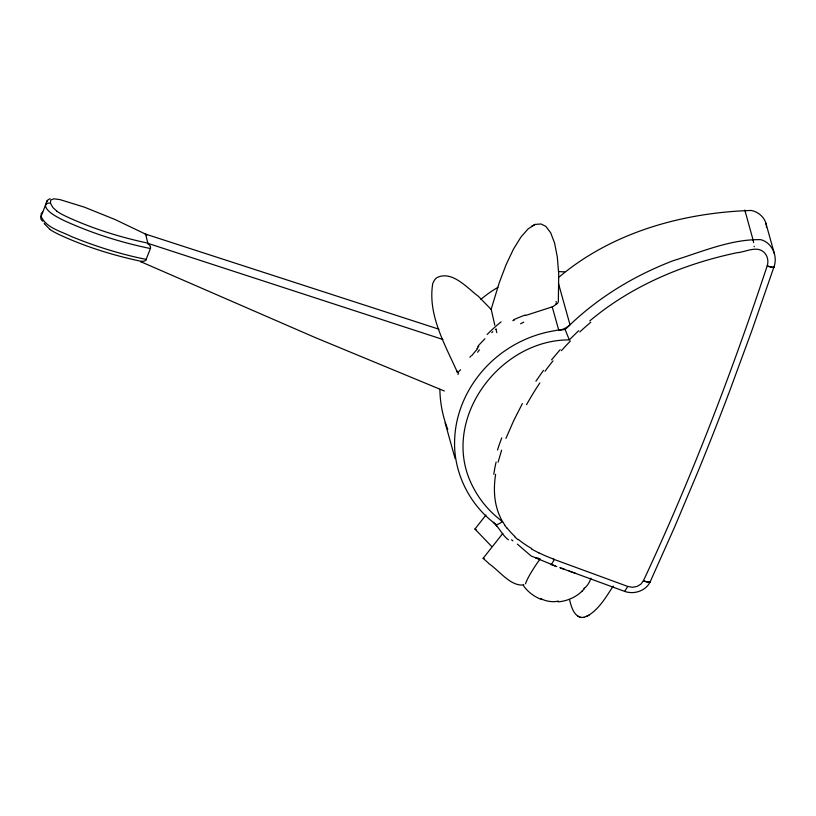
<?xml version="1.0" encoding="UTF-8"?>
<svg xmlns="http://www.w3.org/2000/svg" width="816" height="816" viewBox="0 0 816 816"><rect width="100%" height="100%" fill="white"/><g stroke="black" fill="none" stroke-linecap="round" stroke-linejoin="round"><path stroke-width="1.22" d="M491.507 546.312L474.943 529.033L485.948 515.039M495.608 474.31C494.19 483.582 493.874 493.099 495.567 502.35C496.74 508.837 498.923 515.141 502.136 520.904C502.972 522.791 497.342 517.15 496.332 516.63C493.374 514.07 490.569 511.346 487.917 508.46C482.287 502.309 477.431 495.445 473.576 488.05C437.917 422.617 498.188 339.629 569.282 339.884L578.666 330.715M498.086 462.203L501.605 450.208M558.328 302.185L558.725 274.227L557.318 256.999L554.574 243.005L550.688 232.805L545.812 226.348L540.988 223.982L535.112 224.42L528.217 228.786L520.975 237.007L513.458 249.166L506.042 264.823L499.106 283.172L491.181 309.223L494.782 325.196M569.119 571.016L624.271 591.253C633.685 594.874 645.925 591.09 650.25 581.635L674.669 526.922L698.537 470.22A433.571 55.692 -69.9 0 0 729.484 391.486L752.036 330.113L774.037 266.73C777.954 256.091 771.997 242.474 760.665 239.649C730.84 239.047 701.505 251.971 673.353 260.641C633.93 275.655 597.077 298.075 566.977 327.757C564.111 331.276 558.685 329.215 554.768 330.715C538.142 333.346 522.118 339.568 508.011 348.738C477.972 368.067 456.654 401.533 454.757 437.519C452.584 470.006 467.966 502.493 493.456 522.495C499.239 527.422 502.115 535.204 508.419 539.845M146.737 235.243A6.824 6.661 -15.6 0 0 145.258 233.998L438.906 329.195M140.944 261.895L141.617 261.426M150.389 246.401A6.824 6.661 -15.6 0 0 148.012 243.882L145.442 233.57M145.962 259.743A2.489 2.428 -15.6 0 0 146.135 259.396L150.399 248.533A2.591 2.53 -15.6 0 0 150.562 247.472L150.317 246.442M505.951 438.365L513.611 420.842L522.393 403.583M589.764 320.923C631.727 285.661 683.696 263.925 737.011 252.715C745.64 252.144 757.34 244.973 764.633 252.919C767.754 256.357 768.672 261.508 767.193 265.873C731.656 372.963 691.254 478.553 643.416 580.778L640.825 584.205L636.949 586.48L632.369 587.275L627.8 586.459L624.638 591.416M613.234 586.072C605.758 597.322 598.567 610.307 586.143 616.682M535.908 381.215L543.456 370.393M557.736 303.236L552.738 306.714L525.484 315.517M523.331 584.491A16.463 2.132 38.3 0 0 523.821 584.98C510.581 586.469 499.922 571.241 488.835 563.581A14.045 1.816 38.3 0 1 487.978 562.632L483.123 558.338L502.809 533.399M460.571 369.74L457.847 372.545A16.473 2.234 -67.5 0 1 457.46 372.31M469.904 357.245L470.863 356.031M551.545 359.866L560.153 349.687M557.991 601.861C567.12 601.137 575.984 597.22 582.491 590.753M582.114 591.141L584.623 588.509M495.506 329.429L496.291 328.919M559.337 276.859C612.296 232.213 683.002 212.609 751.159 210.457C759.196 211.936 766.52 218.902 766.499 227.399M583.858 588.407L584.511 587.887M46.553 200.971L48.736 199.369M502.442 521.628L501.391 522.332A13.117 2.57 -40.9 0 1 497.872 524.229L497.168 524.443A12.403 2.458 -41 0 1 495.618 524.239M589.03 615.233L583.573 617.396M535.112 224.42L531.634 226.185M42.758 212.078L41.29 213.445L41.065 216.413A3.958 3.856 -15.6 0 0 42.85 221.177M512.846 320.678L514.478 319.943M47.634 201.032C39.005 208.865 58.65 217.801 64.015 220.555C91.596 233.152 120.707 242.434 150.399 248.533M49.419 198.992L50.174 198.767M583.889 617.365C574.556 618.752 571.118 606.614 569.619 599.76M483.154 558.297L484.112 558.613M141.168 261.395L141.199 261.395A6.12 0.785 -69.9 0 1 140.923 261.263C112.496 255.224 84.507 246.463 58.16 234.121A24.276 4.233 21.5 0 1 49.898 229.439M538.968 559.011L531.196 556.033L517.344 544.109M474.943 528.982L476.238 529.808M146.135 259.396C120.544 254.245 95.533 246.401 71.38 236.538C60.833 231.173 46.543 228.092 41.065 216.413L45.329 205.561A3.958 3.856 -15.6 0 1 50.439 203.286L50.684 200.369A75.592 13.168 21.5 0 1 50.969 199.889L53.917 198.808L59.956 199.604L84.262 207.111L115.199 219.586L145.503 234.09A6.12 0.785 -69.9 0 0 145.279 233.968M442.864 339.466L148.196 243.443M579.35 616.927L580.156 617.202M550.871 564.468L556.767 566.6M560.306 567.875L575.627 573.424M627.8 586.459L553.268 559.113M555.329 565.957L535.214 557.726M559.929 567.65L564.519 569.333M444.322 390.997L314.792 337.385L140.974 261.803M541.651 599.566C534.521 596.914 528.187 592.192 523.678 586.061M538.805 552.911L531.461 548.995M577.646 616.009L578.442 616.488M57.1 211.364L53.03 207.682L50.439 203.286M49.98 229.459L44.666 224.023M512.887 540.835L511.561 539.815M517.966 539.662L514.559 536.642M506.848 528.136L504.563 524.912M44.503 223.747L44.197 223.207M457.429 372.371C445.108 344.811 427.564 314.915 432.725 283.662C433.612 281.398 434.836 279.062 436.886 277.654C452.146 269.963 467.548 288.364 478.421 296.351L491.303 309.57M569.282 339.884L565.182 329.613M774.527 254.174L765.887 223.217M744.804 210.049L753.209 240.404M558.46 283.407L570.017 324.809A19.768 19.655 -45.2 0 1 558.746 330.194M552.238 306.898L558.736 330.164M445.118 422.78L455.104 458.561M753.046 239.608L753.362 241.271M753.474 241.975L753.586 242.658M754.117 246.218L754.188 246.769M57.018 211.344A24.276 4.233 21.5 0 0 65.28 216.026C91.627 228.368 119.615 237.13 148.033 243.168A6.12 0.785 -69.9 0 1 148.043 243.841M146.166 259.947A4.967 4.855 -15.6 0 1 141.668 261.222M496.801 332.663A63.842 0.826 77.4 0 1 496.179 329.827M447.78 429.4A115.586 114.291 -38.9 0 1 439.885 389.303M480.889 299.36A115.586 114.291 -38.9 0 1 497.882 287.354M558.991 271.636A115.586 114.291 -38.9 0 1 564.713 271.922M493.364 522.332A19.288 16.259 8.6 0 1 497.168 526.534M554.288 559.317A14.086 1.805 -69.9 0 1 551.106 564.366M553.34 558.98A133.253 107.6 9.9 0 1 538.866 552.82M531.767 548.607A90.403 73.675 9.5 0 1 518.282 539.396M514.845 536.428A74.725 62.108 7.5 0 1 507.113 528.003M504.686 524.861A72.206 61.129 4 0 1 502.625 521.526M773.996 266.71A9.404 1.642 21.5 0 1 772.273 267.26A7.63 1.326 21.5 0 1 767.203 265.894A7.538 1.316 21.5 0 0 772.222 267.23A9.272 1.612 21.5 0 0 773.986 266.71M493.823 474.351A151.827 126.602 -27.8 0 1 496.108 462.08M497.495 450.044A204.571 155.815 -40.3 0 1 501.748 437.896M526.555 404.685A228.194 154.948 -47.2 0 1 539.835 382.928M544.996 371.26A218.912 162.221 -45.2 0 1 553.013 360.856M561.398 350.696A221.218 173.074 -44.4 0 1 570.445 340.996M579.788 331.959A231.907 190.505 -44.3 0 1 590.784 322.238M520.588 323.768A52.285 1.581 -27 0 1 523.76 322.136M513.866 319.627A53.734 14.209 -20.1 0 1 525.28 315.017M555.829 301.716A19.043 3.427 -18.7 0 1 556.308 301.706M556.92 302.705A19.043 4.151 -25.7 0 1 555.839 303.817M457.225 372.086A16.473 2.305 -66.8 0 1 457.184 371.025M457.99 374.554A32.344 2.356 -58.6 0 1 458.47 372.983M477.625 352.237A40.8 1.193 -52.5 0 1 479.41 349.891M471.73 355.674A43.585 7.711 -47.3 0 1 477.656 348.616M476.932 348.585A42.432 8.201 -47 0 1 478.727 346.565M477.758 346.382A40.3 7.395 -47.1 0 1 484.959 338.701M487.142 334.489A34.945 4.172 -46.9 0 1 501.095 321.892M492.813 331.643A29.641 1.51 -43.5 0 1 491.793 332.653M525.504 583.766A38.077 5.885 -52.8 0 1 540.151 558.909M539.131 558.94A39.005 5.049 38.3 0 1 537.938 557.889M590.927 578.207A37.893 27.948 49.5 0 1 585.245 587.571M558.307 601.015A10.965 4.009 8.9 0 1 540.937 598.567M643.416 580.788A7.538 1.316 21.5 0 0 648.434 582.134A9.425 1.642 21.5 0 0 650.219 581.614A9.404 1.642 21.5 0 1 648.485 582.165A7.63 1.326 21.5 0 1 643.416 580.798"/></g></svg>
